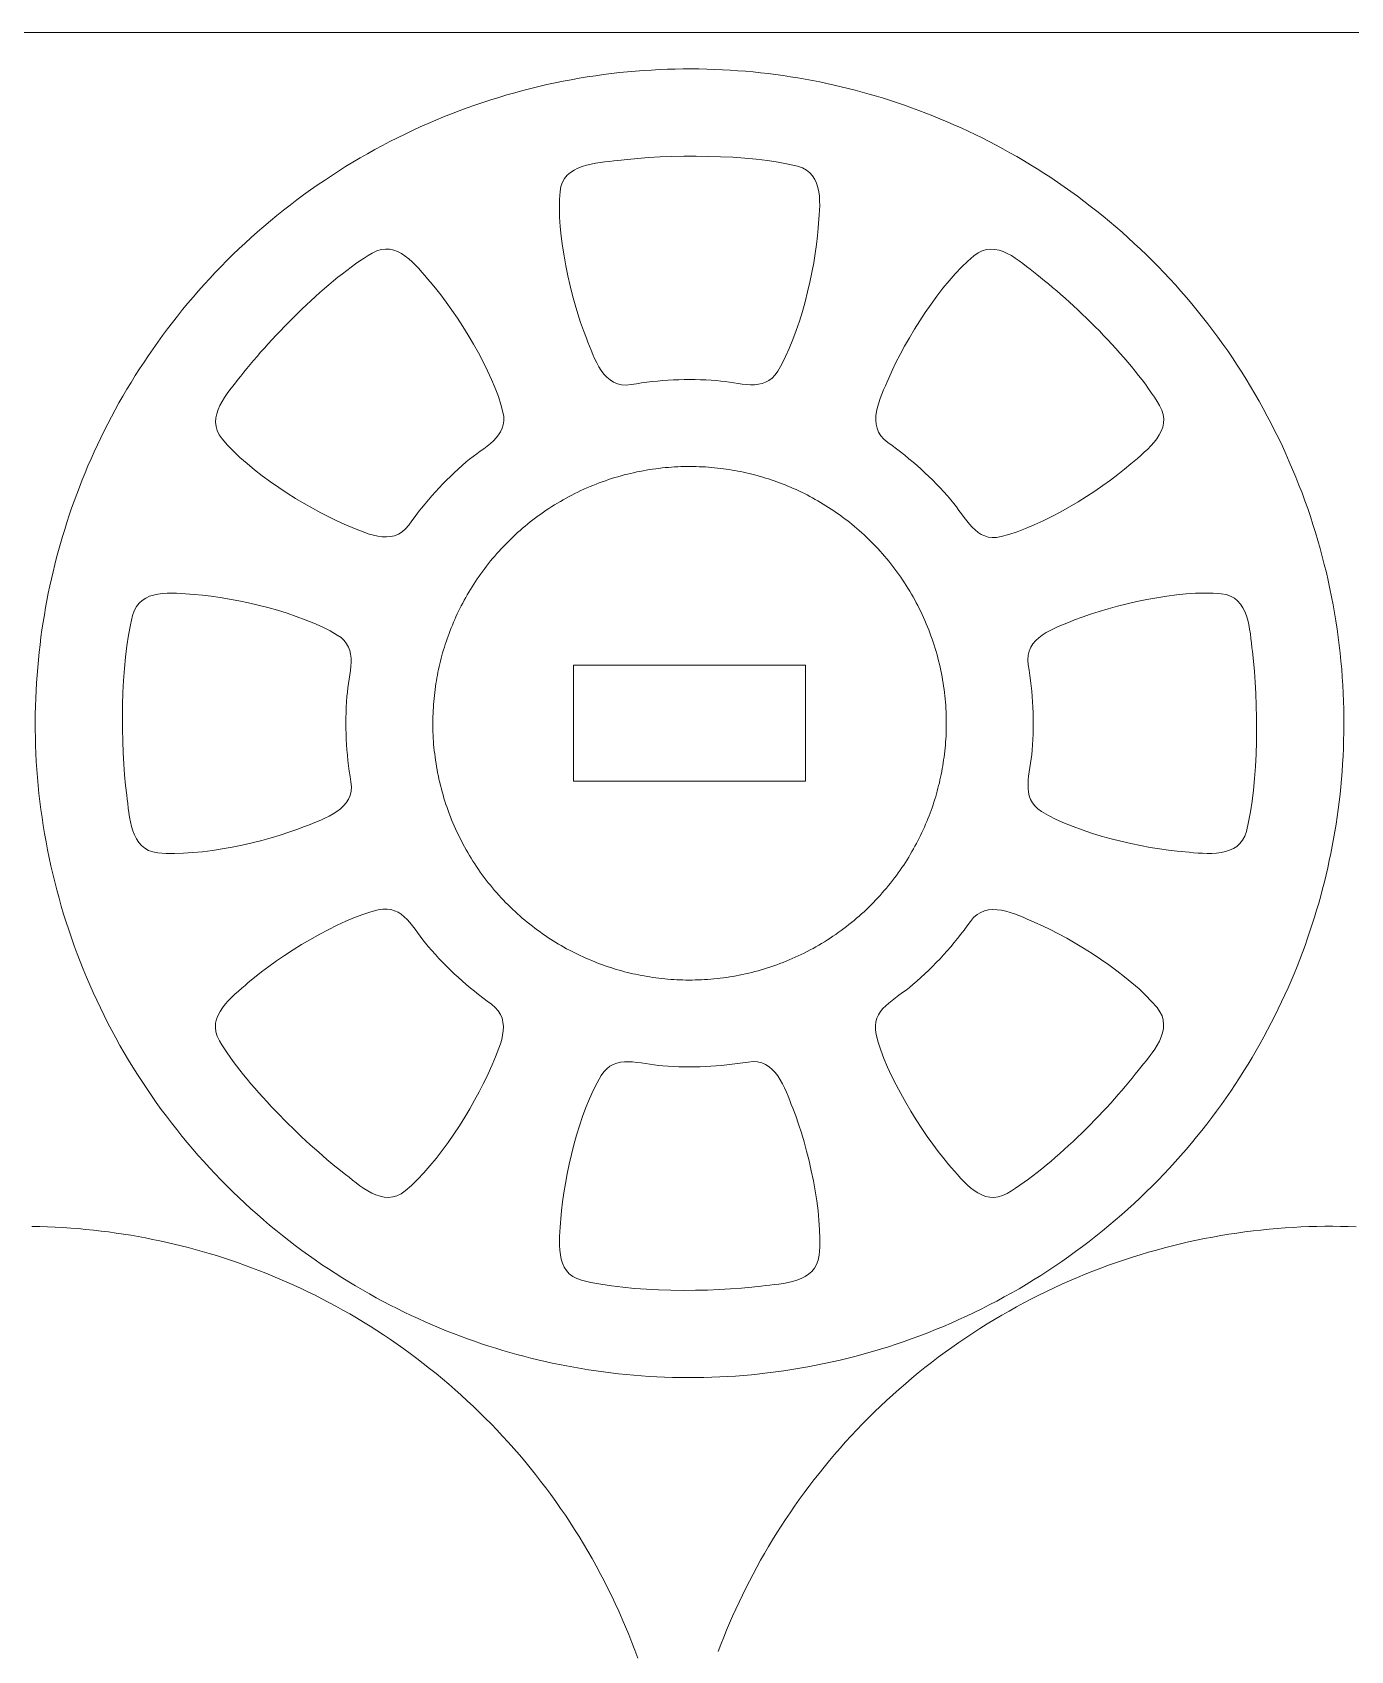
# Model space of a CAD drawing. Header units: inches. Extents: x -487 to 78, y 105 to 340.
# Drawn here: x -7.32 to 27.9, y 297.16 to 340.39 of the extents above; entities that cross this region are included whole.
import ezdxf

# ---------------------------------------------------------------- set-up
doc = ezdxf.new("R2010")
doc.units = ezdxf.units.IN
doc.header["$MEASUREMENT"] = 0
doc.layers.add('Capa 1', color=7, linetype='Continuous')
doc.layers.add('Capa 3', color=150, linetype='Continuous')

msp = doc.modelspace()

# ---------------------------------------------------------------- linework, layer by layer
at = {"layer": 'Capa 1', "color": 28, "lineweight": 9, "true_color": 0x11100b}
for points in [[(14.479, 338.892), (14.291, 338.938), (14.099, 338.982), (13.911, 339.024), (13.717, 339.064), (13.526, 339.102), (13.329, 339.138), (13.135, 339.172), (12.938, 339.204), (12.739, 339.234), (12.539, 339.261), (12.34, 339.287), (12.138, 339.31), (11.936, 339.331), (11.731, 339.349), (11.526, 339.366), (11.321, 339.38), (11.116, 339.391), (10.909, 339.4), (10.701, 339.407), (10.491, 339.411), (10.28, 339.413), (10.07, 339.412), (9.859, 339.409), (9.649, 339.403), (9.436, 339.395), (9.223, 339.383), (9.01, 339.37), (8.797, 339.353), (8.584, 339.334), (8.368, 339.313), (8.155, 339.288), (7.939, 339.261), (7.723, 339.231), (7.507, 339.198), (7.291, 339.163), (7.078, 339.125), (6.862, 339.083), (6.647, 339.04), (6.431, 338.993), (6.215, 338.944), (6.002, 338.891), (5.786, 338.836), (5.573, 338.778), (5.357, 338.717), (5.144, 338.654), (4.931, 338.588), (4.721, 338.518), (4.508, 338.446), (4.297, 338.371), (4.087, 338.294), (3.877, 338.213), (3.669, 338.13), (3.461, 338.044), (3.254, 337.956), (3.046, 337.864), (2.841, 337.77), (2.639, 337.673), (2.437, 337.574), (2.235, 337.472), (2.033, 337.367), (1.836, 337.259), (1.636, 337.149), (1.44, 337.037), (1.246, 336.921), (1.052, 336.804), (0.861, 336.683), (0.672, 336.561), (0.484, 336.436), (0.295, 336.308), (0.112, 336.179), (-0.071, 336.047), (-0.254, 335.912), (-0.432, 335.776), (-0.609, 335.637), (-0.787, 335.496), (-0.959, 335.353), (-1.131, 335.208), (-1.3, 335.061), (-1.47, 334.911), (-1.634, 334.76), (-1.798, 334.607), (-1.959, 334.452), (-2.117, 334.296), (-2.273, 334.137), (-2.429, 333.977), (-2.579, 333.815), (-2.729, 333.652), (-2.877, 333.487), (-3.022, 333.32), (-3.164, 333.152), (-3.303, 332.983), (-3.442, 332.812), (-3.576, 332.64), (-3.71, 332.467), (-3.838, 332.292), (-3.967, 332.116), (-4.092, 331.939), (-4.215, 331.761), (-4.333, 331.582), (-4.453, 331.403), (-4.568, 331.222), (-4.68, 331.04), (-4.789, 330.858), (-4.896, 330.674), (-5.002, 330.49), (-5.103, 330.306), (-5.202, 330.12), (-5.3, 329.935), (-5.396, 329.748), (-5.486, 329.562), (-5.576, 329.374), (-5.663, 329.187), (-5.748, 328.999), (-5.83, 328.811), (-5.909, 328.622), (-5.986, 328.434), (-6.059, 328.245), (-6.13, 328.056), (-6.201, 327.867), (-6.267, 327.678), (-6.333, 327.489), (-6.393, 327.301), (-6.453, 327.112), (-6.51, 326.924), (-6.565, 326.735), (-6.619, 326.547), (-6.669, 326.359), (-6.718, 326.172), (-6.761, 325.984), (-6.808, 325.794), (-6.849, 325.604), (-6.89, 325.412), (-6.928, 325.218), (-6.964, 325.024), (-6.996, 324.828), (-7.029, 324.631), (-7.059, 324.433), (-7.087, 324.234), (-7.111, 324.033), (-7.136, 323.832), (-7.155, 323.629), (-7.174, 323.426), (-7.19, 323.221), (-7.204, 323.016), (-7.215, 322.809), (-7.226, 322.602), (-7.231, 322.394), (-7.237, 322.185), (-7.237, 321.975), (-7.237, 321.765), (-7.234, 321.554), (-7.229, 321.342), (-7.22, 321.13), (-7.21, 320.917), (-7.196, 320.704), (-7.179, 320.49), (-7.16, 320.276), (-7.139, 320.062), (-7.114, 319.847), (-7.087, 319.632), (-7.057, 319.417), (-7.024, 319.202), (-6.988, 318.987), (-6.95, 318.771), (-6.909, 318.556), (-6.865, 318.34), (-6.819, 318.125), (-6.77, 317.91), (-6.715, 317.695), (-6.661, 317.481), (-6.603, 317.266), (-6.543, 317.052), (-6.48, 316.839), (-6.412, 316.626), (-6.344, 316.414), (-6.272, 316.202), (-6.196, 315.991), (-6.119, 315.78), (-6.038, 315.571), (-5.956, 315.362), (-5.868, 315.154), (-5.781, 314.947), (-5.691, 314.741), (-5.595, 314.536), (-5.499, 314.332), (-5.398, 314.129), (-5.297, 313.928), (-5.191, 313.728), (-5.084, 313.528), (-4.975, 313.331), (-4.863, 313.135), (-4.745, 312.94), (-4.628, 312.747), (-4.508, 312.555), (-4.385, 312.365), (-4.262, 312.177), (-4.133, 311.99), (-4.005, 311.805), (-3.871, 311.622), (-3.737, 311.44), (-3.601, 311.261), (-3.461, 311.083), (-3.322, 310.908), (-3.177, 310.734), (-3.032, 310.562), (-2.885, 310.393), (-2.737, 310.225), (-2.584, 310.06), (-2.431, 309.897), (-2.279, 309.736), (-2.12, 309.577), (-1.962, 309.42), (-1.803, 309.266), (-1.639, 309.114), (-1.478, 308.965), (-1.311, 308.818), (-1.145, 308.673), (-0.978, 308.53), (-0.809, 308.391), (-0.637, 308.253), (-0.464, 308.118), (-0.292, 307.985), (-0.118, 307.855), (0.06, 307.728), (0.235, 307.602), (0.412, 307.48), (0.593, 307.36), (0.773, 307.242), (0.953, 307.127), (1.134, 307.015), (1.317, 306.905), (1.5, 306.798), (1.686, 306.693), (1.869, 306.591), (2.054, 306.491), (2.24, 306.394), (2.426, 306.299), (2.614, 306.207), (2.8, 306.118), (2.989, 306.031), (3.177, 305.947), (3.366, 305.865), (3.551, 305.786), (3.74, 305.709), (3.931, 305.635), (4.12, 305.563), (4.308, 305.493), (4.497, 305.426), (4.685, 305.362), (4.874, 305.3), (5.062, 305.24), (5.251, 305.183), (5.439, 305.128), (5.628, 305.075), (5.816, 305.025), (6.002, 304.977), (6.19, 304.931), (6.382, 304.887), (6.57, 304.845), (6.764, 304.805), (6.955, 304.767), (7.152, 304.731), (7.346, 304.697), (7.543, 304.665), (7.742, 304.635), (7.942, 304.608), (8.141, 304.582), (8.343, 304.559), (8.545, 304.538), (8.75, 304.519), (8.955, 304.503), (9.16, 304.489), (9.365, 304.478), (9.573, 304.468), (9.78, 304.462), (9.991, 304.457), (10.201, 304.456), (10.411, 304.456), (10.622, 304.46), (10.832, 304.466), (11.045, 304.474), (11.258, 304.485), (11.471, 304.499), (11.684, 304.515), (11.897, 304.534), (12.113, 304.556), (12.326, 304.581), (12.542, 304.608), (12.758, 304.638), (12.974, 304.67), (13.19, 304.706), (13.403, 304.744), (13.619, 304.785), (13.834, 304.829), (14.05, 304.876), (14.266, 304.925), (14.479, 304.978), (14.695, 305.032), (14.908, 305.091), (15.124, 305.151), (15.337, 305.215), (15.55, 305.281), (15.76, 305.35), (15.974, 305.422), (16.184, 305.497), (16.394, 305.575), (16.605, 305.655), (16.812, 305.738), (17.02, 305.824), (17.227, 305.913), (17.435, 306.005), (17.64, 306.099), (17.842, 306.195), (18.044, 306.295), (18.246, 306.397), (18.449, 306.502), (18.645, 306.61), (18.845, 306.72), (19.041, 306.832), (19.235, 306.947), (19.429, 307.065), (19.621, 307.185), (19.809, 307.308), (19.998, 307.433), (20.186, 307.56), (20.369, 307.69), (20.552, 307.822), (20.735, 307.956), (20.916, 308.093), (21.09, 308.232), (21.268, 308.373), (21.44, 308.516), (21.612, 308.661), (21.782, 308.808), (21.951, 308.957), (22.115, 309.108), (22.279, 309.261), (22.44, 309.416), (22.598, 309.573), (22.754, 309.732), (22.91, 309.892), (23.06, 310.053), (23.21, 310.217), (23.358, 310.382), (23.503, 310.548), (23.645, 310.716), (23.784, 310.886), (23.923, 311.057), (24.057, 311.229), (24.191, 311.402), (24.319, 311.577), (24.448, 311.752), (24.573, 311.929), (24.696, 312.107), (24.814, 312.286), (24.934, 312.466), (25.049, 312.647), (25.161, 312.829), (25.27, 313.011), (25.377, 313.195), (25.483, 313.378), (25.584, 313.563), (25.683, 313.748), (25.781, 313.934), (25.877, 314.12), (25.967, 314.307), (26.057, 314.494), (26.144, 314.682), (26.229, 314.87), (26.311, 315.058), (26.39, 315.246), (26.467, 315.435), (26.541, 315.624), (26.611, 315.813), (26.683, 316.002), (26.748, 316.19), (26.814, 316.379), (26.874, 316.568), (26.934, 316.757), (26.991, 316.945), (27.046, 317.133), (27.1, 317.322), (27.15, 317.509), (27.199, 317.697), (27.243, 317.885), (27.289, 318.074), (27.33, 318.265), (27.371, 318.457), (27.409, 318.65), (27.445, 318.845), (27.477, 319.041), (27.51, 319.238), (27.54, 319.436), (27.568, 319.635), (27.592, 319.836), (27.617, 320.037), (27.636, 320.24), (27.655, 320.443), (27.672, 320.648), (27.685, 320.853), (27.696, 321.06), (27.707, 321.267), (27.713, 321.475), (27.718, 321.684), (27.718, 321.894), (27.718, 322.104), (27.715, 322.315), (27.71, 322.527), (27.702, 322.739), (27.691, 322.951), (27.677, 323.165), (27.661, 323.378), (27.642, 323.592), (27.62, 323.807), (27.595, 324.021), (27.568, 324.236), (27.538, 324.451), (27.505, 324.667), (27.469, 324.882), (27.431, 325.098), (27.39, 325.313), (27.346, 325.528), (27.3, 325.744), (27.251, 325.959), (27.196, 326.174), (27.142, 326.388), (27.084, 326.603), (27.024, 326.817), (26.961, 327.03), (26.893, 327.243), (26.825, 327.455), (26.754, 327.667), (26.677, 327.878), (26.601, 328.088), (26.519, 328.298), (26.437, 328.507), (26.349, 328.715), (26.262, 328.922), (26.172, 329.128), (26.076, 329.333), (25.981, 329.537), (25.879, 329.739), (25.778, 329.941), (25.672, 330.141), (25.565, 330.34), (25.456, 330.538), (25.344, 330.734), (25.226, 330.929), (25.109, 331.122), (24.989, 331.314), (24.866, 331.504), (24.743, 331.692), (24.615, 331.879), (24.486, 332.064), (24.352, 332.247), (24.218, 332.428), (24.082, 332.608), (23.943, 332.785), (23.803, 332.961), (23.658, 333.135), (23.514, 333.306), (23.366, 333.476), (23.218, 333.644), (23.066, 333.809), (22.912, 333.972), (22.76, 334.133), (22.601, 334.292), (22.443, 334.448), (22.284, 334.602), (22.12, 334.754), (21.959, 334.904), (21.792, 335.051), (21.626, 335.196), (21.459, 335.338), (21.29, 335.478), (21.118, 335.616), (20.946, 335.751), (20.773, 335.884), (20.599, 336.014), (20.421, 336.141), (20.246, 336.266), (20.069, 336.389), (19.888, 336.509), (19.708, 336.627), (19.528, 336.742), (19.347, 336.854), (19.164, 336.964), (18.981, 337.071), (18.796, 337.176), (18.612, 337.278), (18.427, 337.378), (18.241, 337.475), (18.055, 337.569), (17.867, 337.661), (17.681, 337.751), (17.492, 337.838), (17.304, 337.922), (17.118, 338.004), (16.93, 338.083), (16.741, 338.16), (16.55, 338.234), (16.361, 338.306), (16.173, 338.375), (15.984, 338.442), (15.796, 338.507), (15.607, 338.569), (15.419, 338.629), (15.23, 338.686), (15.042, 338.741), (14.853, 338.793), (14.665, 338.844), (14.479, 338.892)], [(11.903, 328.588), (11.977, 328.57), (12.05, 328.55), (12.124, 328.529), (12.198, 328.508), (12.272, 328.485), (12.345, 328.462), (12.419, 328.438), (12.496, 328.412), (12.57, 328.386), (12.643, 328.359), (12.717, 328.331), (12.791, 328.301), (12.865, 328.271), (12.938, 328.24), (13.012, 328.208), (13.086, 328.175), (13.16, 328.141), (13.233, 328.106), (13.307, 328.07), (13.381, 328.032), (13.452, 327.994), (13.526, 327.955), (13.597, 327.915), (13.671, 327.874), (13.741, 327.832), (13.813, 327.789), (13.884, 327.745), (13.954, 327.7), (14.026, 327.653), (14.097, 327.607), (14.168, 327.558), (14.236, 327.509), (14.304, 327.459), (14.373, 327.408), (14.441, 327.356), (14.509, 327.303), (14.575, 327.249), (14.643, 327.194), (14.709, 327.138), (14.774, 327.081), (14.84, 327.024), (14.903, 326.965), (14.965, 326.906), (15.028, 326.845), (15.091, 326.783), (15.154, 326.721), (15.214, 326.658), (15.274, 326.594), (15.331, 326.529), (15.392, 326.464), (15.449, 326.397), (15.506, 326.329), (15.561, 326.261), (15.618, 326.193), (15.673, 326.123), (15.725, 326.052), (15.779, 325.981), (15.831, 325.909), (15.881, 325.837), (15.93, 325.763), (15.979, 325.69), (16.028, 325.615), (16.075, 325.54), (16.121, 325.464), (16.168, 325.387), (16.211, 325.31), (16.255, 325.233), (16.296, 325.155), (16.337, 325.076), (16.378, 324.997), (16.416, 324.918), (16.454, 324.838), (16.492, 324.757), (16.528, 324.676), (16.564, 324.595), (16.596, 324.514), (16.629, 324.431), (16.659, 324.349), (16.689, 324.267), (16.719, 324.184), (16.749, 324.101), (16.777, 324.017), (16.801, 323.934), (16.826, 323.85), (16.85, 323.766), (16.872, 323.682), (16.894, 323.598), (16.916, 323.514), (16.935, 323.429), (16.952, 323.345), (16.971, 323.26), (16.987, 323.176), (17.001, 323.091), (17.014, 323.007), (17.028, 322.922), (17.039, 322.838), (17.05, 322.753), (17.061, 322.669), (17.069, 322.585), (17.077, 322.501), (17.083, 322.417), (17.088, 322.333), (17.091, 322.25), (17.096, 322.167), (17.096, 322.084), (17.099, 322.001), (17.099, 321.918), (17.099, 321.836), (17.096, 321.754), (17.094, 321.673), (17.091, 321.591), (17.085, 321.51), (17.08, 321.429), (17.074, 321.349), (17.066, 321.269), (17.058, 321.19), (17.05, 321.111), (17.039, 321.032), (17.028, 320.954), (17.017, 320.876), (17.003, 320.799), (16.992, 320.722), (16.976, 320.646), (16.962, 320.57), (16.946, 320.494), (16.93, 320.42), (16.913, 320.345), (16.894, 320.272), (16.875, 320.198), (16.856, 320.124), (16.837, 320.051), (16.815, 319.977), (16.79, 319.903), (16.768, 319.829), (16.744, 319.755), (16.719, 319.68), (16.692, 319.606), (16.665, 319.532), (16.637, 319.458), (16.607, 319.384), (16.577, 319.31), (16.547, 319.236), (16.514, 319.162), (16.482, 319.088), (16.446, 319.015), (16.411, 318.941), (16.375, 318.868), (16.34, 318.795), (16.301, 318.722), (16.26, 318.649), (16.222, 318.577), (16.181, 318.505), (16.137, 318.433), (16.096, 318.361), (16.05, 318.29), (16.006, 318.219), (15.96, 318.148), (15.913, 318.078), (15.864, 318.009), (15.815, 317.939), (15.766, 317.87), (15.714, 317.802), (15.662, 317.733), (15.61, 317.666), (15.555, 317.599), (15.501, 317.532), (15.443, 317.466), (15.389, 317.401), (15.329, 317.336), (15.271, 317.272), (15.211, 317.209), (15.151, 317.146), (15.088, 317.084), (15.028, 317.022), (14.965, 316.961), (14.9, 316.901), (14.834, 316.842), (14.769, 316.784), (14.703, 316.726), (14.635, 316.669), (14.567, 316.613), (14.498, 316.557), (14.43, 316.503), (14.359, 316.449), (14.288, 316.397), (14.214, 316.345), (14.143, 316.294), (14.069, 316.244), (13.996, 316.195), (13.922, 316.147), (13.845, 316.099), (13.769, 316.054), (13.692, 316.008), (13.616, 315.964), (13.539, 315.921), (13.46, 315.879), (13.384, 315.837), (13.304, 315.797), (13.222, 315.758), (13.143, 315.72), (13.064, 315.683), (12.982, 315.648), (12.9, 315.613), (12.821, 315.579), (12.739, 315.546), (12.654, 315.515), (12.572, 315.484), (12.49, 315.455), (12.408, 315.427), (12.324, 315.4), (12.239, 315.374), (12.157, 315.348), (12.072, 315.325), (11.988, 315.302), (11.903, 315.28), (11.821, 315.26), (11.736, 315.241), (11.652, 315.222), (11.567, 315.205), (11.482, 315.189), (11.397, 315.174), (11.313, 315.16), (11.228, 315.147), (11.143, 315.135), (11.059, 315.125), (10.974, 315.115), (10.892, 315.107), (10.807, 315.099), (10.723, 315.093), (10.641, 315.087), (10.556, 315.083), (10.474, 315.08), (10.389, 315.077), (10.308, 315.076), (10.226, 315.076), (10.144, 315.076), (10.062, 315.078), (9.98, 315.081), (9.898, 315.084), (9.816, 315.089), (9.737, 315.094), (9.655, 315.101), (9.575, 315.108), (9.496, 315.116), (9.417, 315.125), (9.338, 315.135), (9.261, 315.146), (9.182, 315.158), (9.105, 315.17), (9.029, 315.184), (8.952, 315.198), (8.876, 315.213), (8.799, 315.229), (8.726, 315.245), (8.652, 315.262), (8.578, 315.28), (8.504, 315.299), (8.431, 315.319), (8.357, 315.339), (8.283, 315.361), (8.209, 315.383), (8.136, 315.407), (8.062, 315.431), (7.985, 315.457), (7.912, 315.483), (7.838, 315.51), (7.764, 315.538), (7.69, 315.567), (7.617, 315.598), (7.543, 315.629), (7.469, 315.661), (7.395, 315.694), (7.322, 315.728), (7.248, 315.763), (7.174, 315.799), (7.1, 315.836), (7.029, 315.874), (6.955, 315.913), (6.884, 315.954), (6.811, 315.995), (6.74, 316.037), (6.669, 316.08), (6.595, 316.124), (6.527, 316.169), (6.455, 316.215), (6.384, 316.262), (6.313, 316.31), (6.245, 316.36), (6.177, 316.41), (6.109, 316.461), (6.04, 316.513), (5.972, 316.566), (5.906, 316.62), (5.838, 316.675), (5.772, 316.731), (5.707, 316.787), (5.641, 316.845), (5.579, 316.904), (5.516, 316.963), (5.453, 317.024), (5.39, 317.085), (5.327, 317.148), (5.267, 317.211), (5.207, 317.275), (5.147, 317.34), (5.09, 317.405), (5.032, 317.472), (4.975, 317.539), (4.92, 317.608), (4.863, 317.676), (4.808, 317.746), (4.756, 317.816), (4.702, 317.888), (4.65, 317.96), (4.6, 318.032), (4.551, 318.106), (4.502, 318.179), (4.453, 318.254), (4.407, 318.329), (4.36, 318.405), (4.314, 318.481), (4.27, 318.558), (4.226, 318.636), (4.185, 318.714), (4.144, 318.793), (4.103, 318.872), (4.065, 318.951), (4.027, 319.031), (3.989, 319.112), (3.953, 319.193), (3.918, 319.274), (3.885, 319.355), (3.852, 319.437), (3.822, 319.52), (3.789, 319.602), (3.762, 319.685), (3.732, 319.768), (3.704, 319.852), (3.68, 319.935), (3.655, 320.019), (3.631, 320.103), (3.609, 320.187), (3.587, 320.271), (3.565, 320.355), (3.546, 320.44), (3.53, 320.524), (3.511, 320.609), (3.494, 320.693), (3.48, 320.778), (3.467, 320.862), (3.453, 320.947), (3.442, 321.031), (3.431, 321.116), (3.42, 321.2), (3.412, 321.284), (3.404, 321.368), (3.398, 321.452), (3.393, 321.535), (3.39, 321.619), (3.385, 321.702), (3.382, 321.785), (3.382, 321.868), (3.382, 321.95), (3.382, 322.033), (3.385, 322.115), (3.388, 322.196), (3.39, 322.278), (3.396, 322.359), (3.401, 322.439), (3.407, 322.519), (3.415, 322.599), (3.423, 322.679), (3.431, 322.758), (3.442, 322.837), (3.453, 322.915), (3.464, 322.993), (3.478, 323.07), (3.489, 323.147), (3.505, 323.223), (3.519, 323.299), (3.535, 323.374), (3.551, 323.449), (3.568, 323.523), (3.587, 323.597), (3.606, 323.671), (3.625, 323.744), (3.644, 323.818), (3.666, 323.892), (3.691, 323.966), (3.713, 324.04), (3.737, 324.114), (3.762, 324.188), (3.789, 324.262), (3.816, 324.336), (3.844, 324.411), (3.874, 324.485), (3.904, 324.559), (3.934, 324.633), (3.967, 324.706), (4, 324.78), (4.035, 324.854), (4.071, 324.927), (4.106, 325.001), (4.141, 325.073), (4.18, 325.146), (4.221, 325.219), (4.259, 325.292), (4.3, 325.364), (4.344, 325.436), (4.385, 325.507), (4.431, 325.579), (4.475, 325.65), (4.521, 325.72), (4.568, 325.79), (4.617, 325.86), (4.666, 325.93), (4.715, 325.999), (4.767, 326.067), (4.819, 326.135), (4.871, 326.203), (4.926, 326.27), (4.98, 326.336), (5.038, 326.402), (5.092, 326.468), (5.152, 326.532), (5.21, 326.597), (5.27, 326.66), (5.33, 326.723), (5.393, 326.785), (5.453, 326.847), (5.516, 326.907), (5.581, 326.967), (5.647, 327.027), (5.712, 327.085), (5.778, 327.143), (5.846, 327.2), (5.915, 327.256), (5.983, 327.311), (6.051, 327.366), (6.122, 327.419), (6.193, 327.472), (6.267, 327.524), (6.338, 327.575), (6.412, 327.625), (6.485, 327.674), (6.559, 327.722), (6.636, 327.769), (6.712, 327.815), (6.789, 327.861), (6.865, 327.905), (6.942, 327.948), (7.021, 327.99), (7.098, 328.031), (7.177, 328.071), (7.259, 328.11), (7.338, 328.148), (7.417, 328.185), (7.499, 328.221), (7.581, 328.256), (7.66, 328.29), (7.742, 328.322), (7.827, 328.354), (7.909, 328.384), (7.991, 328.414), (8.076, 328.442), (8.157, 328.469), (8.242, 328.495), (8.324, 328.52), (8.409, 328.544), (8.493, 328.567), (8.578, 328.588), (8.66, 328.609), (8.745, 328.628), (8.829, 328.647), (8.914, 328.664), (8.999, 328.68), (9.084, 328.695), (9.168, 328.709), (9.253, 328.722), (9.338, 328.733), (9.422, 328.744), (9.507, 328.754), (9.589, 328.762), (9.674, 328.77), (9.758, 328.776), (9.84, 328.782), (9.925, 328.786), (10.007, 328.789), (10.092, 328.792), (10.174, 328.793), (10.256, 328.793), (10.338, 328.792), (10.42, 328.791), (10.501, 328.788), (10.583, 328.785), (10.665, 328.78), (10.745, 328.775), (10.827, 328.768), (10.906, 328.761), (10.985, 328.753), (11.064, 328.744), (11.143, 328.733), (11.22, 328.723), (11.299, 328.711), (11.376, 328.698), (11.452, 328.685), (11.529, 328.671), (11.605, 328.656), (11.682, 328.64), (11.755, 328.624), (11.829, 328.606), (11.903, 328.588)], [(13.337, 320.386), (7.144, 320.386), (7.144, 323.483), (13.337, 323.483), (13.337, 320.386)], [(-3.341, 307.978), (-3.53, 308.023), (-3.718, 308.067), (-3.909, 308.109), (-4.103, 308.149), (-4.295, 308.188), (-4.491, 308.224), (-4.685, 308.257), (-4.882, 308.289), (-5.081, 308.319), (-5.281, 308.347), (-5.48, 308.372), (-5.682, 308.395), (-5.885, 308.416), (-6.09, 308.435), (-6.292, 308.451), (-6.499, 308.465), (-6.704, 308.477), (-6.912, 308.486), (-7.119, 308.493), (-7.33, 308.497)], [(28.046, 308.486), (27.838, 308.493), (27.628, 308.497), (27.42, 308.499), (27.21, 308.498), (26.997, 308.495), (26.786, 308.489), (26.573, 308.48), (26.36, 308.469), (26.147, 308.455), (25.934, 308.439), (25.721, 308.42), (25.505, 308.398), (25.292, 308.374), (25.076, 308.347), (24.86, 308.317), (24.645, 308.284), (24.432, 308.248), (24.216, 308.21), (24, 308.169), (23.784, 308.125), (23.568, 308.079), (23.352, 308.029), (23.139, 307.977), (22.923, 307.922), (22.71, 307.864), (22.497, 307.803), (22.281, 307.74), (22.068, 307.673), (21.858, 307.604), (21.645, 307.532), (21.435, 307.457), (21.224, 307.379), (21.014, 307.299), (20.806, 307.216), (20.599, 307.13), (20.391, 307.041), (20.183, 306.95), (19.978, 306.856), (19.776, 306.759), (19.574, 306.659), (19.372, 306.557), (19.173, 306.452), (18.973, 306.345), (18.774, 306.235), (18.58, 306.122), (18.383, 306.007), (18.192, 305.889), (17.998, 305.769), (17.809, 305.647), (17.621, 305.522), (17.432, 305.394), (17.249, 305.264), (17.066, 305.132), (16.883, 304.998), (16.706, 304.861), (16.528, 304.722), (16.351, 304.582), (16.178, 304.439), (16.006, 304.293), (15.837, 304.146), (15.67, 303.997), (15.504, 303.846), (15.34, 303.693), (15.179, 303.538), (15.02, 303.381), (14.864, 303.223), (14.709, 303.063), (14.558, 302.901), (14.408, 302.737), (14.261, 302.572), (14.116, 302.406), (13.974, 302.238), (13.834, 302.068), (13.698, 301.898), (13.561, 301.726), (13.43, 301.552), (13.299, 301.378), (13.171, 301.202), (13.045, 301.025), (12.925, 300.847), (12.804, 300.668), (12.687, 300.488), (12.57, 300.307), (12.458, 300.126), (12.348, 299.943), (12.242, 299.76), (12.135, 299.576), (12.034, 299.391), (11.936, 299.206), (11.837, 299.02), (11.744, 298.834), (11.652, 298.647), (11.561, 298.46), (11.474, 298.272), (11.389, 298.084), (11.307, 297.896), (11.228, 297.708), (11.152, 297.519), (11.078, 297.33), (11.007, 297.142)], [(8.857, 296.964), (8.78, 297.174), (8.698, 297.384), (8.616, 297.593), (8.532, 297.801), (8.442, 298.008), (8.351, 298.214), (8.256, 298.419), (8.16, 298.622), (8.059, 298.825), (7.958, 299.027), (7.851, 299.227), (7.745, 299.426), (7.636, 299.624), (7.524, 299.82), (7.406, 300.014), (7.289, 300.208), (7.168, 300.399), (7.048, 300.589), (6.923, 300.778), (6.794, 300.964), (6.666, 301.149), (6.532, 301.333), (6.398, 301.514), (6.262, 301.694), (6.122, 301.871), (5.983, 302.047), (5.838, 302.221), (5.693, 302.392), (5.546, 302.562), (5.398, 302.729), (5.245, 302.894), (5.092, 303.058), (4.939, 303.218), (4.781, 303.377), (4.622, 303.534), (4.464, 303.688), (4.303, 303.84), (4.139, 303.989), (3.972, 304.137), (3.806, 304.281), (3.639, 304.424), (3.469, 304.564), (3.297, 304.701), (3.125, 304.837), (2.953, 304.969), (2.778, 305.099), (2.603, 305.227), (2.426, 305.352), (2.248, 305.475), (2.068, 305.595), (1.888, 305.712), (1.707, 305.827), (1.527, 305.94), (1.344, 306.049), (1.161, 306.157), (0.975, 306.262), (0.792, 306.364), (0.607, 306.464), (0.421, 306.56), (0.235, 306.655), (0.046, 306.747), (-0.139, 306.836), (-0.328, 306.923), (-0.516, 307.008), (-0.702, 307.089), (-0.891, 307.169), (-1.079, 307.245), (-1.268, 307.32), (-1.459, 307.392), (-1.647, 307.461), (-1.836, 307.528), (-2.024, 307.593), (-2.213, 307.655), (-2.401, 307.714), (-2.59, 307.771), (-2.778, 307.826), (-2.967, 307.879), (-3.155, 307.929), (-3.341, 307.978)]]:
    msp.add_lwpolyline(points, dxfattribs=at)
for points in [[(8.677, 330.982), (7.944, 330.853), (7.69, 331.697), (7.483, 332.219), (7.067, 333.261), (6.671, 335.022), (6.781, 336.137), (6.857, 336.892), (7.759, 336.896), (8.324, 336.968), (9.641, 337.136), (11.851, 337.145), (13.127, 336.811), (13.859, 336.619), (13.72, 335.737), (13.679, 335.171), (13.597, 334.055), (13.181, 332.289), (12.594, 331.338), (12.233, 330.752), (11.57, 331.04), (10.958, 331.088), (10.195, 331.148), (9.431, 331.108), (8.677, 330.982)], [(2.737, 327.227), (2.306, 326.62), (1.541, 327.031), (1.016, 327.256), (-0.019, 327.702), (-1.533, 328.66), (-2.248, 329.531), (-2.729, 330.118), (-2.093, 330.759), (-1.746, 331.209), (-0.932, 332.261), (0.62, 333.825), (1.762, 334.494), (2.415, 334.877), (2.942, 334.154), (3.311, 333.725), (4.046, 332.874), (5.01, 331.305), (5.256, 330.248), (5.412, 329.576), (4.748, 329.318), (4.275, 328.915), (3.694, 328.418), (3.18, 327.849), (2.737, 327.227)], [(15.534, 329.438), (14.927, 329.873), (15.334, 330.63), (15.561, 331.157), (16.014, 332.208), (16.954, 333.694), (17.837, 334.424), (18.421, 334.907), (19.069, 334.267), (19.514, 333.921), (20.596, 333.085), (22.098, 331.591), (22.798, 330.419), (23.186, 329.765), (22.465, 329.237), (22.03, 328.863), (21.172, 328.121), (19.667, 327.189), (18.561, 326.921), (17.886, 326.756), (17.624, 327.43), (17.222, 327.899), (16.725, 328.481), (16.154, 328.994), (15.534, 329.438)], [(1.194, 320.371), (1.322, 319.638), (0.478, 319.384), (-0.044, 319.176), (-1.085, 318.761), (-2.849, 318.364), (-3.961, 318.475), (-4.718, 318.55), (-4.721, 319.451), (-4.795, 320.017), (-4.964, 321.352), (-4.972, 323.513), (-4.639, 324.813), (-4.448, 325.551), (-3.568, 325.414), (-2.997, 325.372), (-1.839, 325.287), (-0.167, 324.891), (0.83, 324.292), (1.426, 323.935), (1.134, 323.261), (1.087, 322.653), (1.027, 321.89), (1.068, 321.125), (1.194, 320.371)], [(19.287, 323.498), (19.167, 324.233), (19.995, 324.481), (20.525, 324.693), (21.568, 325.109), (23.328, 325.505), (24.442, 325.394), (25.199, 325.319), (25.202, 324.417), (25.276, 323.852), (25.442, 322.537), (25.45, 320.323), (25.117, 319.048), (24.926, 318.316), (24.044, 318.455), (23.478, 318.496), (22.361, 318.578), (20.596, 318.993), (19.642, 319.58), (19.058, 319.942), (19.347, 320.603), (19.394, 321.216), (19.454, 321.979), (19.416, 322.744), (19.287, 323.498)], [(4.947, 314.431), (5.557, 314), (5.144, 313.233), (4.92, 312.711), (4.472, 311.675), (3.516, 310.161), (2.645, 309.445), (2.057, 308.963), (1.415, 309.6), (0.967, 309.948), (-0.077, 310.754), (-1.664, 312.331), (-2.319, 313.456), (-2.699, 314.11), (-1.981, 314.634), (-1.549, 315.006), (-0.697, 315.742), (0.871, 316.704), (1.926, 316.95), (2.598, 317.106), (2.858, 316.441), (3.259, 315.969), (3.756, 315.388), (4.327, 314.875), (4.947, 314.431)], [(17.744, 316.642), (18.178, 317.247), (18.938, 316.839), (19.465, 316.613), (20.514, 316.161), (22, 315.22), (22.729, 314.338), (23.213, 313.753), (22.574, 313.107), (22.227, 312.66), (21.391, 311.58), (19.896, 310.076), (18.725, 309.378), (18.072, 308.989), (17.542, 309.711), (17.17, 310.144), (16.435, 310.995), (15.471, 312.563), (15.225, 313.621), (15.069, 314.293), (15.736, 314.551), (16.206, 314.954), (16.788, 315.451), (17.301, 316.02), (17.744, 316.642)], [(11.805, 312.886), (12.539, 313.006), (12.788, 312.183), (12.998, 311.65), (13.411, 310.615), (13.815, 308.828), (13.701, 307.724), (13.621, 306.975), (12.717, 306.972), (12.157, 306.901), (10.843, 306.733), (8.63, 306.724), (7.354, 307.058), (6.622, 307.249), (6.761, 308.132), (6.802, 308.698), (6.887, 309.854), (7.283, 311.529), (7.882, 312.525), (8.239, 313.119), (8.911, 312.828), (9.523, 312.781), (10.286, 312.721), (11.051, 312.761), (11.805, 312.886)]]:
    msp.add_open_spline(points, degree=3, knots=[0, 0, 0, 0, 1, 1, 1, 2, 2, 2, 3, 3, 3, 4, 4, 4, 5, 5, 5, 6, 6, 6, 7, 7, 7, 8, 8, 8, 8], dxfattribs=at)
at = {"layer": 'Capa 3', "lineweight": 0}
msp.add_lwpolyline([(-391.165, 340.389), (78.122, 340.389), (78.122, 104.667), (-391.188, 104.712), (-391.165, 340.389)], dxfattribs=at)

doc.saveas('drawing.dxf')
